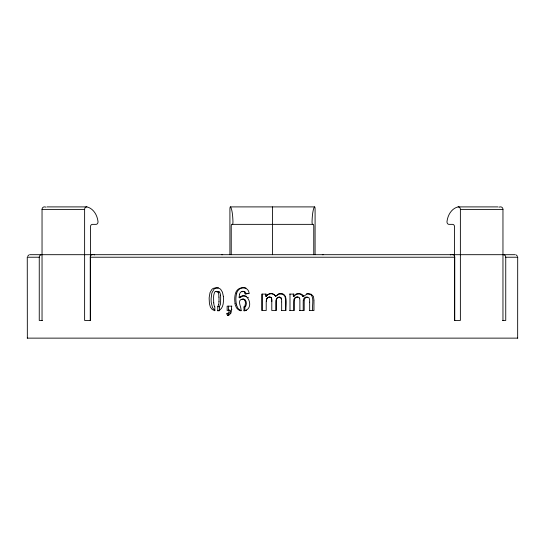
<?xml version="1.0" encoding="UTF-8"?>
<svg xmlns="http://www.w3.org/2000/svg" width="545" height="545" viewBox="0 0 545 545"><rect width="100%" height="100%" fill="white"/><g stroke="black" fill="none" stroke-linecap="round" stroke-linejoin="round"><path stroke-width="0.82" d="M454.755 320.433L454.755 257.226A2.527 1.88 90 0 0 452.881 254.692M517.661 338.132L517.696 257.226M231.414 306.167L231.407 309.771A8.706 8.577 -89.5 0 1 230.828 313.218M281.663 301.821L281.642 300.275A13.359 13.353 -90 0 0 281.567 299.225C281.302 295.376 275.382 297.263 276.097 300.663A21.119 21.112 0 0 0 276.022 302.366L276.015 310.507M285.58 300.602L285.58 310.507M313.954 300.602L313.954 310.507L309.301 310.507M309.676 302.039L309.655 300.275A13.359 13.203 -90 0 0 309.574 299.225C309.328 295.383 303.579 297.352 304.267 300.67A20.506 20.335 -90 0 0 304.192 302.366L304.192 310.507L299.457 310.507M281.663 302.148L281.663 310.507M309.676 302.148L309.669 310.507M218.995 301.671L219.008 297.1M229.207 310.507L228.866 312.19A2.5 2.459 -89.1 0 1 228.45 312.796L226.788 313.77L227.626 315.562L228.668 315.562M239.5 294.634A19.068 18.898 89.9 0 0 239.187 296.964C238.724 298.17 240.638 297.924 240.229 296.773M303.286 300.663C303.122 298.544 305.282 296.221 307.414 297.311M276.206 300.67C275.893 298.319 279.04 295.724 280.859 297.849M218.715 304.471L217.768 306.712L217.768 310.759L219.458 310.759M239.507 294.634C239.657 292.624 241.673 290.587 243.738 291.561A2.051 2.037 88.4 0 1 244.473 292.14L245.093 293.864L248.724 293.544M266.587 299.021L266.28 300.622A21.044 21.037 89.9 0 0 266.212 302.114L266.205 310.507L261.866 310.507L261.866 294.089L266.069 294.089L266.069 296.33M236.673 293.162L236.993 292.297A7.821 7.746 88.5 0 1 239.153 289.375A7.16 7.099 83.8 0 1 243.288 287.774A8.924 8.856 72.5 0 1 243.894 287.76L245.087 287.862M266.764 299.035L266.471 300.615A21.657 21.65 89.9 0 0 266.416 301.617M266.805 298.926C267.649 296.112 272.446 296.616 271.771 299.886A29.144 29.144 0 0 1 271.798 300.86L271.785 310.507L276.131 310.507L276.131 302.366A20.506 20.506 0 0 1 276.199 300.67M27.604 256.293L29.028 254.876M296.705 293.932L299.825 293.918L301.528 294.825L302.72 296.33L303.238 295.731M313.961 300.193L313.45 296.46L311.181 294.211L307.094 293.932L303.681 296.33L302.788 295.131A4.612 4.585 -85.8 0 0 301.378 294.157L299.668 293.741A7.031 6.983 -75.2 0 0 298.531 293.741A5.968 5.927 -77.8 0 0 296.146 294.47L293.987 296.33L293.319 296.33L294.021 295.547M240.161 297.713L242.545 296.017L245.468 295.962M239.126 297.713C247.784 289.579 255.264 309.206 243.983 310.766L243.983 306.944A2.766 2.745 -87.6 0 0 245.121 305.547M219.458 310.255L219.458 306.712L220.378 304.491A22.093 21.562 -90 0 0 220.623 301.91L220.664 297.1A27.196 26.542 90 0 0 220.541 295.295M216.719 291.854L218.443 291.398L219.839 292.522A8.652 8.427 89.6 0 1 220.493 295.301M242.028 291.82C243.601 290.533 246.054 291.854 245.945 293.864M241.864 299.491C245.427 297.359 247.335 302.857 245.972 305.547A2.752 2.732 -87.7 0 1 244.869 306.964M246.551 310.2L246.19 310.364M295.724 294.307L296.371 294.034M278.481 294.055L275.525 296.33L275.259 295.894A4.714 4.714 0 0 0 272.507 293.864M226.788 313.77C229.963 314.956 233.192 308.075 227.142 310.507L227.142 306.167L231.911 306.167M285.58 300.193L285.083 296.46L282.869 294.211L279.06 293.932L275.62 296.33L274.714 295.131A4.612 4.612 0 0 0 273.29 294.157L271.574 293.741A7.031 7.031 0 0 0 270.429 293.741A5.968 5.961 0 0 0 268.031 294.47L265.865 296.33L265.865 294.089M278.849 293.932C289.102 291.405 285.451 305.759 286.002 310.507L281.377 310.507M245.441 310.63L243.983 310.766M217.768 310.759C221.856 310.037 223.246 305.364 223.396 301.773A31.365 30.718 -89.9 0 0 223.321 296.323M306.576 293.803C316.114 292.427 311.529 306.317 312.673 310.507M269.237 297.066L269.012 297.1A3.052 3.052 0 0 0 266.573 299.014M297.366 297.052L297.12 297.079A3.052 3.038 -89.4 0 0 294.688 299.014L294.395 300.622A21.044 20.962 -90 0 0 294.334 302.114L294.327 310.507L289.654 310.507M245.093 293.864L249.276 293.401L248.54 291.044A5.92 5.879 79.2 0 0 244.501 287.91L242.975 287.76A9.51 9.435 71.7 0 0 242.355 287.774A7.514 7.446 83.5 0 0 238.076 289.354A8.277 8.202 85.4 0 0 237.606 289.804A7.746 7.671 88.4 0 0 235.869 292.297L235.529 293.162A22.836 22.563 89.9 0 0 235.14 303.633M47.013 206.902L86.887 206.902A17.699 13.557 90 0 1 97.998 221.406A2.527 1.935 90 0 1 96.084 224.356L92.377 224.356A2.527 1.935 90 0 0 90.436 226.884L90.436 320.433L84.625 320.433L84.625 209.396A2.527 1.935 90 0 1 86.887 206.902M229.915 254.692L229.915 209.396A2.527 0.436 -90 0 1 230.426 206.902L314.574 206.902A2.527 0.436 90 0 1 315.085 209.396L315.085 254.692M458.113 206.902A2.527 1.935 -90 0 1 460.375 209.396L460.375 320.433L454.564 320.433L454.564 226.884A2.527 1.935 -90 0 0 452.623 224.356L448.917 224.356A2.527 1.935 -90 0 1 447.002 221.406A17.699 13.557 -90 0 1 458.113 206.902L497.987 206.902M42.04 320.433L42.04 209.396L84.625 209.396M460.375 209.396L502.96 209.396L502.96 320.433M29.784 254.692L515.216 254.692M41.658 254.692A2.527 2.405 -90 0 0 39.254 257.226L27.264 257.226L27.339 338.132M90.245 320.433L90.245 257.226L454.755 257.226M503.342 254.692A2.527 2.405 -90 0 1 505.746 257.226L517.736 257.226M215.404 291.555A2.18 2.126 88.6 0 1 217.659 291.861L219.349 291.868M289.654 294.089L293.987 294.089L293.987 296.33M302.72 296.33L303.681 296.33M217.768 306.712L219.458 306.712M243.983 306.944L244.862 306.944L244.862 310.766M231.414 309.274L231.891 309.274M42.462 320.433L39.254 320.433L39.254 257.226M502.538 320.433L505.746 320.433L505.746 257.226M27.25 338.132L517.75 338.132M218.477 287.767L215.473 288.244A5.518 5.368 85.9 0 0 213.981 289.211L211.821 293.067L211.126 298.565A33.804 32.652 -90 0 0 211.276 302.713L212.516 307.543A6.574 6.377 -88.8 0 0 213.551 308.995L214.573 309.873A5.906 5.743 -85.9 0 0 214.941 310.112M298.013 297.325C295.887 296.214 293.489 298.381 293.721 300.615A21.657 21.575 -90 0 0 293.653 302.107L293.653 310.507M246.217 296.208L246.578 296.364M516.101 254.876L517.525 256.293M217.653 291.868L218.157 292.529M247.886 297.243L248.316 297.652M280.954 297.992L281.24 298.933M228.205 313.77L228.859 315.228M271.519 298.333L271.751 299.893A28.272 28.272 0 0 1 271.778 300.867L271.785 301.617M299.614 298.333L299.839 299.893A28.272 28.095 -90 0 1 299.873 300.867L299.879 310.507M236.414 304.866L237.947 308.225A6.887 6.833 -78.6 0 0 241.047 310.541M223.348 296.323L222.462 292.209L220.759 289.463A5.797 5.654 87.1 0 0 218.981 288.257L216.297 287.753L213.626 288.257A5.743 5.586 85.7 0 0 211.855 289.45L210.016 292.631L209.226 297.236A31.045 29.968 90 0 0 209.157 298.565L209.437 303.626L210.404 307.148L212.182 309.471L214.812 310.745L214.812 306.692M213.674 302.904L213.599 297.202A26.576 25.799 90 0 1 213.749 295.138L214.492 292.392A2.16 2.105 89.3 0 1 215.404 291.548M313.77 254.692L313.77 226.884A2.527 0.436 90 0 0 313.334 224.356L231.673 224.356A2.527 0.436 -90 0 0 231.23 226.884L231.23 254.692M303.211 310.507L303.211 302.366A21.119 20.942 -90 0 1 303.279 300.663M293.319 294.089L293.319 296.33M289.995 294.089L289.995 310.507M272.5 206.875L272.5 254.692M262.193 294.089L262.193 310.507M240.965 310.759C241.987 307.591 236.121 299.92 242.634 299.001A2.814 2.793 88.4 0 1 244.61 300.036M228.546 306.167L228.546 310.507M90.245 257.226A2.527 1.88 90 0 1 92.125 254.692M314.574 206.902A17.699 3.072 90 0 0 312.06 221.406A2.527 0.436 90 0 0 312.489 224.356M230.426 206.902A17.699 3.072 -90 0 1 232.947 221.406A2.527 0.436 -90 0 1 232.511 224.356M502.96 209.396A2.527 2.378 90 0 0 500.187 206.902A17.699 16.629 90 0 0 498.995 207.168M42.04 209.396A2.527 2.378 -90 0 1 44.813 206.902A17.699 16.629 -90 0 1 46.005 207.168M214.662 306.774A7.16 6.962 -89.5 0 1 213.838 302.918M218.307 292.481A12.76 12.433 89.6 0 1 218.858 297.086M218.974 301.671A22.583 22.038 -90 0 1 218.736 304.478M266.117 296.364A6.438 6.438 0 0 1 272.534 293.687M269.257 297.079A2.282 2.282 0 0 1 271.703 298.231M297.366 297.079A2.282 2.275 -79.6 0 1 299.798 298.231M230.746 313.212A5.934 5.818 -81.7 0 1 227.606 315.507M240.958 310.793A7.126 7.065 -78.2 0 1 236.85 308.218A7.01 6.942 -88.1 0 1 236.312 307.455L235.256 304.866A15.444 15.274 -89.7 0 1 234.997 303.66M244.712 299.982A6.635 6.595 89.9 0 1 245.046 305.193M236.537 304.839A22.91 22.652 -89.7 0 1 236.707 293.169M245.666 287.992A5.648 5.607 79.5 0 1 245.945 288.08M221.89 254.794A2.527 0.525 -90 0 1 222.033 254.692M222.564 254.699A2.527 0.525 90 0 1 222.707 254.794M322.967 254.692A2.527 0.525 90 0 1 323.11 254.794M322.293 254.794A2.527 0.525 -90 0 1 322.442 254.692M450.306 254.876A2.527 1.88 90 0 1 451.001 254.692M93.999 254.699A2.527 1.88 -90 0 1 94.694 254.876"/></g></svg>
